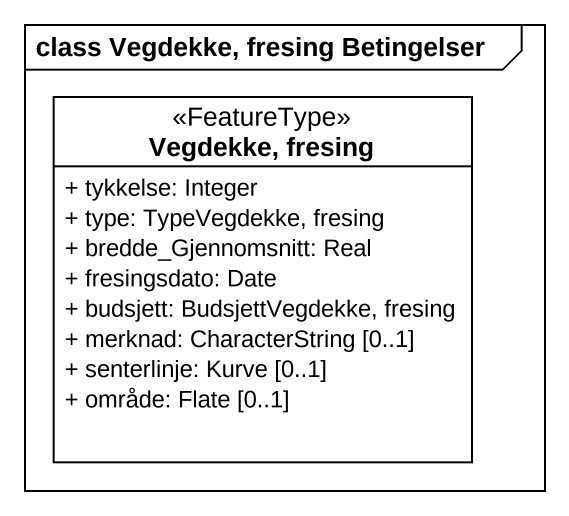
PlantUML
@startuml
mainframe class Vegdekke, fresing Betingelser
hide circle
hide empty members
skinparam classAttributeIconSize 0
class "Vegdekke, fresing" as Vegdekke_fresing <<FeatureType>> {
  + tykkelse: Integer
  + type: TypeVegdekke, fresing
  + bredde_Gjennomsnitt: Real
  + fresingsdato: Date
  + budsjett: BudsjettVegdekke, fresing
  + merknad: CharacterString [0..1]
  + senterlinje: Kurve [0..1]
  + område: Flate [0..1]
}
@enduml
